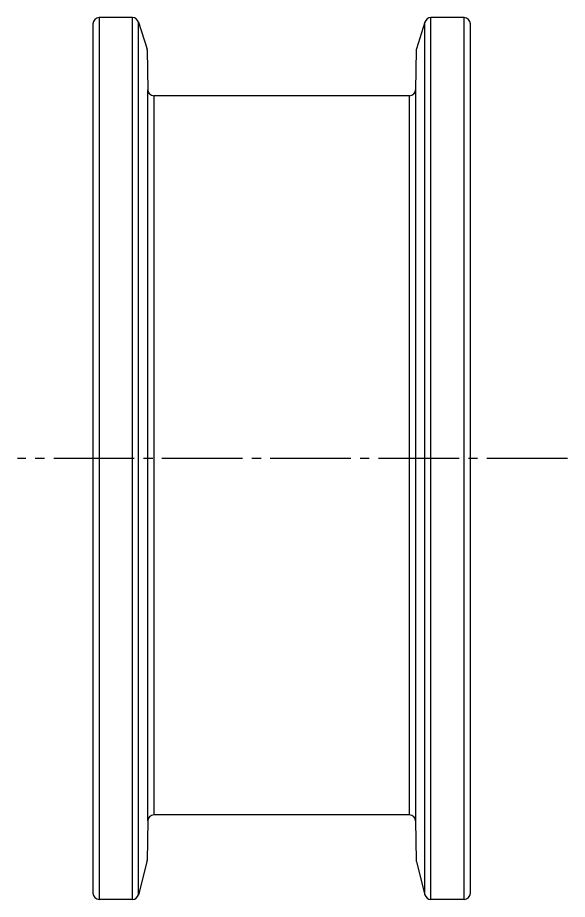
# Model space of a CAD drawing. Extents: x 16 to 365, y 6 to 252.
# Drawn here: x 276.3 to 365.2, y 108.9 to 251.4 of the extents above; entities that cross this region are included whole.
import ezdxf

# ---------------------------------------------------------------- set-up
doc = ezdxf.new("R2010")
doc.units = 0
doc.linetypes.add('CENTER', pattern=[17.5, 13, -1.5, 1.5, -1.5])
doc.layers.get('0').update_dxf_attribs({"linetype": 'CONTINUOUS'})
doc.layers.add('CENTER', color=1, linetype='CENTER')

msp = doc.modelspace()

# ---------------------------------------------------------------- linework, layer by layer
at = {"color": 7, "linetype": 'CONTINUOUS'}
for p, q in [((289.49, 251.38), (289.49, 108.88)), ((294.87, 251.38), (289.49, 251.38)), ((294.87, 108.88), (294.87, 251.38)), ((343.1, 108.88), (343.1, 251.38)), ((348.49, 251.38), (343.1, 251.38)), ((348.49, 108.88), (348.49, 251.38)), ((288.49, 250.38), (288.49, 109.88)), ((295.84, 109.62), (295.84, 250.64)), ((295.84, 250.64), (297.23, 246.28)), ((342.14, 250.64), (340.77, 246.35)), ((342.14, 109.62), (342.14, 250.64)), ((349.49, 109.88), (349.49, 250.38)), ((297.24, 246.11), (297.36, 239.73)), ((340.73, 246.11), (340.62, 239.73)), ((297.36, 121.55), (297.36, 239.73)), ((340.62, 239.73), (340.62, 121.55)), ((298.35, 238.76), (298.35, 122.53)), ((339.63, 238.76), (298.35, 238.76)), ((339.63, 122.53), (339.63, 238.76)), ((297.36, 121.55), (297.24, 115.17)), ((339.63, 122.53), (298.35, 122.53)), ((340.62, 121.55), (340.73, 115.17)), ((297.21, 114.93), (295.84, 109.62)), ((340.77, 114.93), (342.14, 109.62)), ((294.87, 108.88), (289.49, 108.88)), ((348.49, 108.88), (343.1, 108.88))]:
    msp.add_line(p, q, dxfattribs=at)
for centre, radius, start, end in [((289.49, 250.38), 1, 90, 180), ((294.87, 250.38), 1, 15, 90), ((343.1, 250.38), 1, 90, 165), ((348.49, 250.38), 1, 0, 90), ((296.25, 246.09), 0.994, 1, 15), ((341.73, 246.09), 0.994, 165, 179), ((298.35, 239.75), 0.994, 181, 270), ((339.63, 239.75), 0.994, 270, 359), ((298.35, 121.53), 0.994, 90, 179), ((339.63, 121.53), 0.994, 1, 90), ((296.25, 115.19), 0.994, 345, 359), ((341.73, 115.19), 0.994, 181, 195), ((289.49, 109.88), 1, 180, 270), ((348.49, 109.88), 1, 270, 0), ((294.87, 109.88), 1, 270, 345), ((343.1, 109.88), 1, 195, 270)]:
    msp.add_arc(centre, radius, start, end, dxfattribs=at)
at = {"layer": 'CENTER', "color": 1, "linetype": 'CENTER'}
msp.add_line((365.15, 180.13), (276.33, 180.13), dxfattribs=at)

doc.saveas('drawing.dxf')
